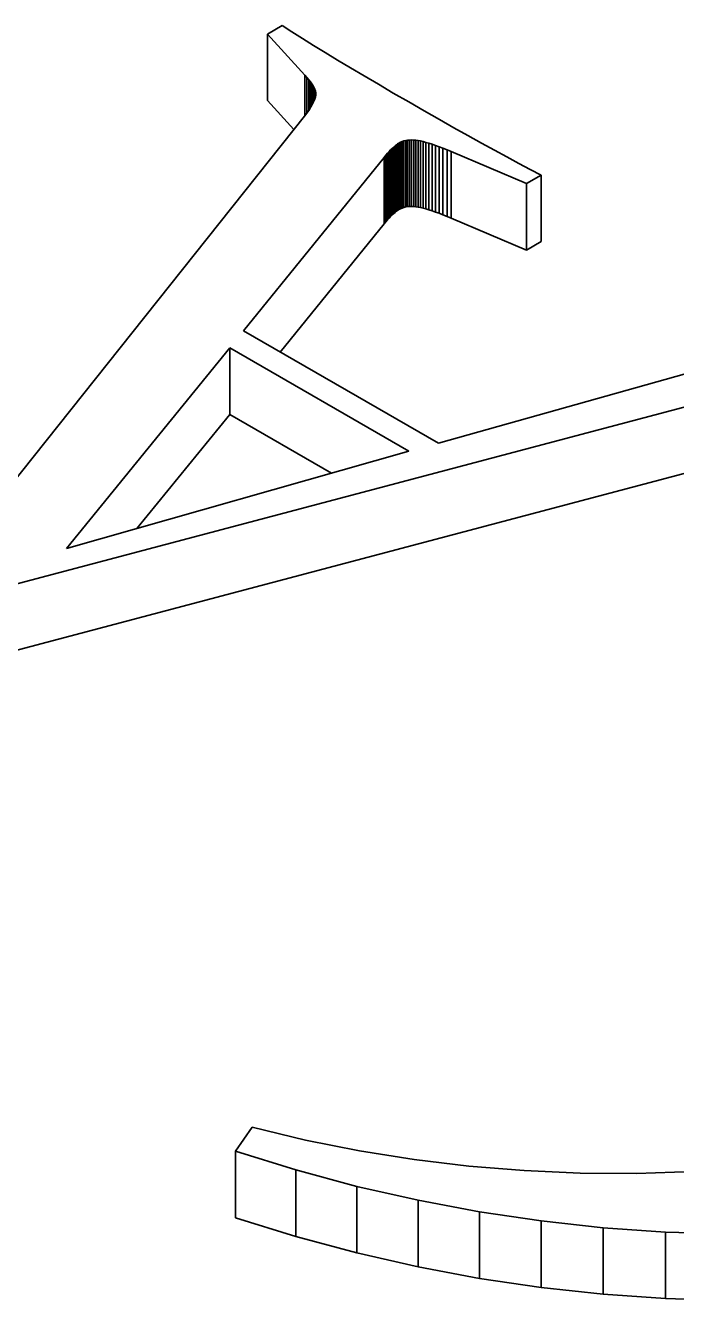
# Model space of a CAD drawing. Header units: millimetres. Extents: x -148 to 148, y -105 to 105.
# Drawn here: x 97.608 to 98.407, y 3.586 to 5.151 of the extents above; entities that cross this region are included whole.
import ezdxf

# ---------------------------------------------------------------- set-up
doc = ezdxf.new("R2010")
doc.units = ezdxf.units.MM
doc.layers.add('粗实线层', color=7, linetype='Continuous', lineweight=35)

msp = doc.modelspace()

# ---------------------------------------------------------------- linework, layer by layer
at = {"layer": '粗实线层', "color": 7, "lineweight": 35, "ltscale": 0.000525539}
for p, q in [((97.9048, 5.1406), (97.923, 5.1512)), ((98.2409, 4.8859), (98.2227, 4.8754))]:
    msp.add_line(p, q, dxfattribs=at)
at = {"layer": '粗实线层', "color": 7, "lineweight": 35, "ltscale": 0.000357763}
msp.add_line((97.923, 5.1512), (97.935, 5.1434), dxfattribs=at)
at = {"layer": '粗实线层', "color": 7, "lineweight": 35, "ltscale": 0.002041}
for p, q in [((97.9048, 5.059), (97.9048, 5.1406)), ((98.0724, 4.9278), (98.0724, 5.0095)), ((98.0746, 4.9284), (98.0746, 5.01)), ((98.0769, 4.9288), (98.0769, 5.0104)), ((98.0793, 4.929), (98.0793, 5.0106)), ((98.0818, 4.9291), (98.0818, 5.0107)), ((98.0871, 4.9287), (98.0871, 5.0104)), ((98.0898, 4.9283), (98.0898, 5.01)), ((98.0928, 4.9278), (98.0928, 5.0094)), ((98.0959, 4.927), (98.0959, 5.0086)), ((98.0522, 4.9126), (98.0522, 4.9943)), ((98.0561, 4.9168), (98.0561, 4.9985)), ((98.058, 4.9187), (98.058, 5.0003)), ((98.0598, 4.9204), (98.0598, 5.002)), ((98.0615, 4.9218), (98.0615, 5.0035)), ((98.0631, 4.9231), (98.0631, 5.0048)), ((98.0647, 4.9242), (98.0647, 5.0059)), ((98.0662, 4.9252), (98.0662, 5.0068)), ((98.0681, 4.9262), (98.0681, 5.0079)), ((98.0994, 4.9261), (98.0994, 5.0077)), ((98.103, 4.925), (98.103, 5.0066)), ((98.107, 4.9237), (98.107, 5.0053)), ((98.1112, 4.9222), (98.1112, 5.0039)), ((98.1156, 4.9206), (98.1156, 5.0022)), ((98.1203, 4.9188), (98.1203, 5.0004)), ((98.1253, 4.9168), (98.1253, 4.9985)), ((98.1305, 4.9147), (98.1305, 4.9963)), ((98.048, 4.9077), (98.048, 4.9893)), ((98.0501, 4.9102), (98.0501, 4.9919)), ((98.2409, 4.8859), (98.2409, 4.9676)), ((97.8586, 4.6736), (97.8586, 4.7553)), ((97.8655, 3.6877), (97.8655, 3.7694)), ((97.9399, 3.6647), (97.9399, 3.7463)), ((98.0147, 3.6446), (98.0147, 3.7262)), ((98.0898, 3.6274), (98.0898, 3.7091)), ((98.1652, 3.6133), (98.1652, 3.6949)), ((98.2409, 3.602), (98.2409, 3.6837)), ((98.3169, 3.5938), (98.3169, 3.6754)), ((98.3932, 3.5885), (98.3932, 3.6701))]:
    msp.add_line(p, q, dxfattribs=at)
at = {"layer": '粗实线层', "color": 7, "lineweight": 35, "ltscale": 0.001709}
msp.add_line((97.9509, 5.0902), (97.9048, 5.1406), dxfattribs=at)
at = {"layer": '粗实线层', "color": 7, "lineweight": 35, "ltscale": 0.000379294}
msp.add_line((97.935, 5.1434), (97.9478, 5.1353), dxfattribs=at)
at = {"layer": '粗实线层', "color": 7, "lineweight": 35, "ltscale": 0.000400637}
msp.add_line((97.9478, 5.1353), (97.9614, 5.1268), dxfattribs=at)
at = {"layer": '粗实线层', "color": 7, "lineweight": 35, "ltscale": 0.000421672}
msp.add_line((97.9614, 5.1268), (97.9758, 5.118), dxfattribs=at)
at = {"layer": '粗实线层', "color": 7, "lineweight": 35, "ltscale": 0.000443172}
msp.add_line((97.9758, 5.118), (97.9909, 5.1088), dxfattribs=at)
at = {"layer": '粗实线层', "color": 7, "lineweight": 35, "ltscale": 0.000464558}
msp.add_line((97.9909, 5.1088), (98.0069, 5.0992), dxfattribs=at)
at = {"layer": '粗实线层', "color": 7, "lineweight": 35, "ltscale": 0.001247}
msp.add_line((97.9509, 5.0403), (97.9509, 5.0902), dxfattribs=at)
at = {"layer": '粗实线层', "color": 7, "lineweight": 35, "ltscale": 9.5925e-05}
msp.add_line((97.9534, 5.0873), (97.9509, 5.0902), dxfattribs=at)
at = {"layer": '粗实线层', "color": 7, "lineweight": 35, "ltscale": 0.00109}
msp.add_line((97.9534, 5.0437), (97.9534, 5.0873), dxfattribs=at)
at = {"layer": '粗实线层', "color": 7, "lineweight": 35, "ltscale": 8.91897e-05}
msp.add_line((97.9557, 5.0846), (97.9534, 5.0873), dxfattribs=at)
at = {"layer": '粗实线层', "color": 7, "lineweight": 35, "ltscale": 0.000485627}
msp.add_line((98.0069, 5.0992), (98.0235, 5.0893), dxfattribs=at)
at = {"layer": '粗实线层', "color": 7, "lineweight": 35, "ltscale": 0.000507032}
msp.add_line((98.0235, 5.0893), (98.041, 5.079), dxfattribs=at)
at = {"layer": '粗实线层', "color": 7, "lineweight": 35, "ltscale": 0.000937271}
msp.add_line((97.9557, 5.0471), (97.9557, 5.0846), dxfattribs=at)
at = {"layer": '粗实线层', "color": 7, "lineweight": 35, "ltscale": 8.27077e-05}
msp.add_line((97.9577, 5.0819), (97.9557, 5.0846), dxfattribs=at)
at = {"layer": '粗实线层', "color": 7, "lineweight": 35, "ltscale": 0.000793076}
msp.add_line((97.9577, 5.0502), (97.9577, 5.0819), dxfattribs=at)
at = {"layer": '粗实线层', "color": 7, "lineweight": 35, "ltscale": 7.59738e-05}
msp.add_line((97.9594, 5.0794), (97.9577, 5.0819), dxfattribs=at)
at = {"layer": '粗实线层', "color": 7, "lineweight": 35, "ltscale": 0.000656128}
msp.add_line((97.9594, 5.0532), (97.9594, 5.0794), dxfattribs=at)
at = {"layer": '粗实线层', "color": 7, "lineweight": 35, "ltscale": 6.98746e-05}
msp.add_line((97.9609, 5.0771), (97.9594, 5.0794), dxfattribs=at)
at = {"layer": '粗实线层', "color": 7, "lineweight": 35, "ltscale": 0.000527191}
msp.add_line((97.9609, 5.056), (97.9609, 5.0771), dxfattribs=at)
at = {"layer": '粗实线层', "color": 7, "lineweight": 35, "ltscale": 6.36609e-05}
msp.add_line((97.9621, 5.0748), (97.9609, 5.0771), dxfattribs=at)
at = {"layer": '粗实线层', "color": 7, "lineweight": 35, "ltscale": 0.000406265}
msp.add_line((97.9621, 5.0586), (97.9621, 5.0748), dxfattribs=at)
at = {"layer": '粗实线层', "color": 7, "lineweight": 35, "ltscale": 5.79055e-05}
msp.add_line((97.963, 5.0727), (97.9621, 5.0748), dxfattribs=at)
at = {"layer": '粗实线层', "color": 7, "lineweight": 35, "ltscale": 0.000292969}
msp.add_line((97.963, 5.061), (97.963, 5.0727), dxfattribs=at)
at = {"layer": '粗实线层', "color": 7, "lineweight": 35, "ltscale": 5.2716e-05}
msp.add_line((97.9637, 5.0707), (97.963, 5.0727), dxfattribs=at)
at = {"layer": '粗实线层', "color": 7, "lineweight": 35, "ltscale": 0.000528774}
msp.add_line((98.041, 5.079), (98.0593, 5.0683), dxfattribs=at)
at = {"layer": '粗实线层', "color": 7, "lineweight": 35, "ltscale": 0.001208}
msp.add_line((97.9374, 5.0234), (97.9048, 5.059), dxfattribs=at)
at = {"layer": '粗实线层', "color": 7, "lineweight": 35, "ltscale": 7.31885e-05}
msp.add_line((97.9599, 5.054), (97.9612, 5.0566), dxfattribs=at)
at = {"layer": '粗实线层', "color": 7, "lineweight": 35, "ltscale": 6.69303e-05}
msp.add_line((97.9612, 5.0566), (97.9623, 5.059), dxfattribs=at)
at = {"layer": '粗实线层', "color": 7, "lineweight": 35, "ltscale": 6.07208e-05}
msp.add_line((97.9623, 5.059), (97.9631, 5.0613), dxfattribs=at)
at = {"layer": '粗实线层', "color": 7, "lineweight": 35, "ltscale": 5.43377e-05}
msp.add_line((97.9631, 5.0613), (97.9637, 5.0634), dxfattribs=at)
at = {"layer": '粗实线层', "color": 7, "lineweight": 35, "ltscale": 4.79576e-05}
msp.add_line((97.9641, 5.0688), (97.9637, 5.0707), dxfattribs=at)
at = {"layer": '粗实线层', "color": 7, "lineweight": 35, "ltscale": 4.93041e-05}
msp.add_line((97.9637, 5.0634), (97.9641, 5.0653), dxfattribs=at)
at = {"layer": '粗实线层', "color": 7, "lineweight": 35, "ltscale": 4.36229e-05}
msp.add_line((97.9642, 5.0671), (97.9641, 5.0688), dxfattribs=at)
at = {"layer": '粗实线层', "color": 7, "lineweight": 35, "ltscale": 4.43556e-05}
msp.add_line((97.9641, 5.0653), (97.9642, 5.0671), dxfattribs=at)
at = {"layer": '粗实线层', "color": 7, "lineweight": 35, "ltscale": 0.000549864}
msp.add_line((98.0593, 5.0683), (98.0783, 5.0573), dxfattribs=at)
at = {"layer": '粗实线层', "color": 7, "lineweight": 35, "ltscale": 0.000550944}
msp.add_line((98.0783, 5.0573), (98.0974, 5.0463), dxfattribs=at)
at = {"layer": '粗实线层', "color": 7, "lineweight": 35, "ltscale": 0.018316}
msp.add_line((97.4958, 4.4687), (97.9521, 5.0419), dxfattribs=at)
at = {"layer": '粗实线层', "color": 7, "lineweight": 35, "ltscale": 0.000100223}
msp.add_line((97.9521, 5.0419), (97.9544, 5.0451), dxfattribs=at)
at = {"layer": '粗实线层', "color": 7, "lineweight": 35, "ltscale": 9.29988e-05}
msp.add_line((97.9544, 5.0451), (97.9565, 5.0482), dxfattribs=at)
at = {"layer": '粗实线层', "color": 7, "lineweight": 35, "ltscale": 8.70186e-05}
msp.add_line((97.9565, 5.0482), (97.9583, 5.0512), dxfattribs=at)
at = {"layer": '粗实线层', "color": 7, "lineweight": 35, "ltscale": 7.94428e-05}
msp.add_line((97.9583, 5.0512), (97.9599, 5.054), dxfattribs=at)
at = {"layer": '粗实线层', "color": 7, "lineweight": 35, "ltscale": 0.000531353}
msp.add_line((98.0974, 5.0463), (98.1159, 5.0358), dxfattribs=at)
at = {"layer": '粗实线层', "color": 7, "lineweight": 35, "ltscale": 0.000512478}
msp.add_line((98.1159, 5.0358), (98.1337, 5.0257), dxfattribs=at)
at = {"layer": '粗实线层', "color": 7, "lineweight": 35, "ltscale": 0.000493234}
msp.add_line((98.1337, 5.0257), (98.1509, 5.016), dxfattribs=at)
at = {"layer": '粗实线层', "color": 7, "lineweight": 35, "ltscale": 5.64008e-05}
msp.add_line((98.0702, 5.0087), (98.0681, 5.0079), dxfattribs=at)
at = {"layer": '粗实线层', "color": 7, "lineweight": 35, "ltscale": 5.66967e-05}
msp.add_line((98.0724, 5.0095), (98.0702, 5.0087), dxfattribs=at)
at = {"layer": '粗实线层', "color": 7, "lineweight": 35, "ltscale": 0.002042}
for p, q in [((98.0702, 4.9271), (98.0702, 5.0087)), ((98.0844, 4.929), (98.0844, 5.0106)), ((98.0542, 4.9148), (98.0542, 4.9965)), ((98.2227, 4.8754), (98.2227, 4.9571))]:
    msp.add_line(p, q, dxfattribs=at)
at = {"layer": '粗实线层', "color": 7, "lineweight": 35, "ltscale": 5.77331e-05}
for p, q in [((98.0746, 5.01), (98.0724, 5.0095)), ((98.0746, 4.9284), (98.0724, 4.9278))]:
    msp.add_line(p, q, dxfattribs=at)
at = {"layer": '粗实线层', "color": 7, "lineweight": 35, "ltscale": 5.88255e-05}
for p, q in [((98.0769, 5.0104), (98.0746, 5.01)), ((98.0769, 4.9288), (98.0746, 4.9284))]:
    msp.add_line(p, q, dxfattribs=at)
at = {"layer": '粗实线层', "color": 7, "lineweight": 35, "ltscale": 6.05432e-05}
msp.add_line((98.0793, 5.0106), (98.0769, 5.0104), dxfattribs=at)
at = {"layer": '粗实线层', "color": 7, "lineweight": 35, "ltscale": 6.22088e-05}
msp.add_line((98.0818, 5.0107), (98.0793, 5.0106), dxfattribs=at)
at = {"layer": '粗实线层', "color": 7, "lineweight": 35, "ltscale": 6.44966e-05}
msp.add_line((98.0844, 5.0106), (98.0818, 5.0107), dxfattribs=at)
at = {"layer": '粗实线层', "color": 7, "lineweight": 35, "ltscale": 6.70715e-05}
msp.add_line((98.0871, 5.0104), (98.0844, 5.0106), dxfattribs=at)
at = {"layer": '粗实线层', "color": 7, "lineweight": 35, "ltscale": 6.94327e-05}
msp.add_line((98.0898, 5.01), (98.0871, 5.0104), dxfattribs=at)
at = {"layer": '粗实线层', "color": 7, "lineweight": 35, "ltscale": 7.46629e-05}
for p, q in [((98.0928, 5.0094), (98.0898, 5.01)), ((98.0928, 4.9278), (98.0898, 4.9283))]:
    msp.add_line(p, q, dxfattribs=at)
at = {"layer": '粗实线层', "color": 7, "lineweight": 35, "ltscale": 8.11464e-05}
msp.add_line((98.0959, 5.0086), (98.0928, 5.0094), dxfattribs=at)
at = {"layer": '粗实线层', "color": 7, "lineweight": 35, "ltscale": 8.89291e-05}
for p, q in [((98.0994, 5.0077), (98.0959, 5.0086)), ((98.0994, 4.9261), (98.0959, 4.927))]:
    msp.add_line(p, q, dxfattribs=at)
at = {"layer": '粗实线层', "color": 7, "lineweight": 35, "ltscale": 0.000473668}
msp.add_line((98.1509, 5.016), (98.1675, 5.0068), dxfattribs=at)
at = {"layer": '粗实线层', "color": 7, "lineweight": 35, "ltscale": 7.92365e-05}
for p, q in [((98.0522, 4.9943), (98.0501, 4.9919)), ((98.0522, 4.9126), (98.0501, 4.9102))]:
    msp.add_line(p, q, dxfattribs=at)
at = {"layer": '粗实线层', "color": 7, "lineweight": 35, "ltscale": 7.45439e-05}
msp.add_line((98.0542, 4.9965), (98.0522, 4.9943), dxfattribs=at)
at = {"layer": '粗实线层', "color": 7, "lineweight": 35, "ltscale": 6.98756e-05}
msp.add_line((98.0561, 4.9985), (98.0542, 4.9965), dxfattribs=at)
at = {"layer": '粗实线层', "color": 7, "lineweight": 35, "ltscale": 6.5277e-05}
for p, q in [((98.058, 5.0003), (98.0561, 4.9985)), ((98.058, 4.9187), (98.0561, 4.9168))]:
    msp.add_line(p, q, dxfattribs=at)
at = {"layer": '粗实线层', "color": 7, "lineweight": 35, "ltscale": 6.09994e-05}
for p, q in [((98.0598, 5.002), (98.058, 5.0003)), ((98.0598, 4.9204), (98.058, 4.9187))]:
    msp.add_line(p, q, dxfattribs=at)
at = {"layer": '粗实线层', "color": 7, "lineweight": 35, "ltscale": 5.65206e-05}
for p, q in [((98.0615, 5.0035), (98.0598, 5.002)), ((98.0615, 4.9218), (98.0598, 4.9204))]:
    msp.add_line(p, q, dxfattribs=at)
at = {"layer": '粗实线层', "color": 7, "lineweight": 35, "ltscale": 5.24282e-05}
for p, q in [((98.0631, 5.0048), (98.0615, 5.0035)), ((98.0631, 4.9231), (98.0615, 4.9218))]:
    msp.add_line(p, q, dxfattribs=at)
at = {"layer": '粗实线层', "color": 7, "lineweight": 35, "ltscale": 4.78482e-05}
for p, q in [((98.0647, 5.0059), (98.0631, 5.0048)), ((98.0647, 4.9242), (98.0631, 4.9231))]:
    msp.add_line(p, q, dxfattribs=at)
at = {"layer": '粗实线层', "color": 7, "lineweight": 35, "ltscale": 4.40346e-05}
for p, q in [((98.0662, 5.0068), (98.0647, 5.0059)), ((98.0662, 4.9252), (98.0647, 4.9242))]:
    msp.add_line(p, q, dxfattribs=at)
at = {"layer": '粗实线层', "color": 7, "lineweight": 35, "ltscale": 5.59657e-05}
for p, q in [((98.0681, 5.0079), (98.0662, 5.0068)), ((98.0681, 4.9262), (98.0662, 4.9252))]:
    msp.add_line(p, q, dxfattribs=at)
at = {"layer": '粗实线层', "color": 7, "lineweight": 35, "ltscale": 9.63149e-05}
for p, q in [((98.103, 5.0066), (98.0994, 5.0077)), ((98.103, 4.925), (98.0994, 4.9261))]:
    msp.add_line(p, q, dxfattribs=at)
at = {"layer": '粗实线层', "color": 7, "lineweight": 35, "ltscale": 0.000103504}
for p, q in [((98.107, 5.0053), (98.103, 5.0066)), ((98.107, 4.9237), (98.103, 4.925))]:
    msp.add_line(p, q, dxfattribs=at)
at = {"layer": '粗实线层', "color": 7, "lineweight": 35, "ltscale": 0.000110627}
for p, q in [((98.1112, 5.0039), (98.107, 5.0053)), ((98.1112, 4.9222), (98.107, 4.9237))]:
    msp.add_line(p, q, dxfattribs=at)
at = {"layer": '粗实线层', "color": 7, "lineweight": 35, "ltscale": 0.000118632}
for p, q in [((98.1156, 5.0022), (98.1112, 5.0039)), ((98.1156, 4.9206), (98.1112, 4.9222))]:
    msp.add_line(p, q, dxfattribs=at)
at = {"layer": '粗实线层', "color": 7, "lineweight": 35, "ltscale": 0.00012582}
for p, q in [((98.1203, 5.0004), (98.1156, 5.0022)), ((98.1203, 4.9188), (98.1156, 4.9206))]:
    msp.add_line(p, q, dxfattribs=at)
at = {"layer": '粗实线层', "color": 7, "lineweight": 35, "ltscale": 0.000133528}
for p, q in [((98.1253, 4.9985), (98.1203, 5.0004)), ((98.1253, 4.9168), (98.1203, 4.9188))]:
    msp.add_line(p, q, dxfattribs=at)
at = {"layer": '粗实线层', "color": 7, "lineweight": 35, "ltscale": 0.000141115}
for p, q in [((98.1305, 4.9963), (98.1253, 4.9985)), ((98.1305, 4.9147), (98.1253, 4.9168))]:
    msp.add_line(p, q, dxfattribs=at)
at = {"layer": '粗实线层', "color": 7, "lineweight": 35, "ltscale": 0.002506}
for p, q in [((98.2227, 4.9571), (98.1305, 4.9963)), ((98.2227, 4.8754), (98.1305, 4.9147))]:
    msp.add_line(p, q, dxfattribs=at)
at = {"layer": '粗实线层', "color": 7, "lineweight": 35, "ltscale": 0.000454965}
msp.add_line((98.1675, 5.0068), (98.1835, 4.9981), dxfattribs=at)
at = {"layer": '粗实线层', "color": 7, "lineweight": 35, "ltscale": 0.000435268}
msp.add_line((98.1835, 4.9981), (98.1988, 4.9898), dxfattribs=at)
at = {"layer": '粗实线层', "color": 7, "lineweight": 35, "ltscale": 0.00685}
msp.add_line((98.048, 4.9893), (97.8756, 4.7763), dxfattribs=at)
at = {"layer": '粗实线层', "color": 7, "lineweight": 35, "ltscale": 8.36672e-05}
for p, q in [((98.0501, 4.9919), (98.048, 4.9893)), ((98.0501, 4.9102), (98.048, 4.9077))]:
    msp.add_line(p, q, dxfattribs=at)
at = {"layer": '粗实线层', "color": 7, "lineweight": 35, "ltscale": 0.000416408}
msp.add_line((98.1988, 4.9898), (98.2135, 4.9819), dxfattribs=at)
at = {"layer": '粗实线层', "color": 7, "lineweight": 35, "ltscale": 0.000397071}
msp.add_line((98.2135, 4.9819), (98.2275, 4.9745), dxfattribs=at)
at = {"layer": '粗实线层', "color": 7, "lineweight": 35, "ltscale": 0.000525348}
msp.add_line((98.2409, 4.9676), (98.2227, 4.9571), dxfattribs=at)
at = {"layer": '粗实线层', "color": 7, "lineweight": 35, "ltscale": 0.000377747}
msp.add_line((98.2275, 4.9745), (98.2409, 4.9676), dxfattribs=at)
at = {"layer": '粗实线层', "color": 7, "lineweight": 35, "ltscale": 7.42613e-05}
msp.add_line((98.0542, 4.9148), (98.0522, 4.9126), dxfattribs=at)
at = {"layer": '粗实线层', "color": 7, "lineweight": 35, "ltscale": 7.0151e-05}
msp.add_line((98.0561, 4.9168), (98.0542, 4.9148), dxfattribs=at)
at = {"layer": '粗实线层', "color": 7, "lineweight": 35, "ltscale": 5.62522e-05}
msp.add_line((98.0702, 4.9271), (98.0681, 4.9262), dxfattribs=at)
at = {"layer": '粗实线层', "color": 7, "lineweight": 35, "ltscale": 5.68185e-05}
msp.add_line((98.0724, 4.9278), (98.0702, 4.9271), dxfattribs=at)
at = {"layer": '粗实线层', "color": 7, "lineweight": 35, "ltscale": 6.05805e-05}
msp.add_line((98.0793, 4.929), (98.0769, 4.9288), dxfattribs=at)
at = {"layer": '粗实线层', "color": 7, "lineweight": 35, "ltscale": 6.21983e-05}
msp.add_line((98.0818, 4.9291), (98.0793, 4.929), dxfattribs=at)
at = {"layer": '粗实线层', "color": 7, "lineweight": 35, "ltscale": 6.4509e-05}
msp.add_line((98.0844, 4.929), (98.0818, 4.9291), dxfattribs=at)
at = {"layer": '粗实线层', "color": 7, "lineweight": 35, "ltscale": 6.70356e-05}
msp.add_line((98.0871, 4.9287), (98.0844, 4.929), dxfattribs=at)
at = {"layer": '粗实线层', "color": 7, "lineweight": 35, "ltscale": 6.93772e-05}
msp.add_line((98.0898, 4.9283), (98.0871, 4.9287), dxfattribs=at)
at = {"layer": '粗实线层', "color": 7, "lineweight": 35, "ltscale": 8.12351e-05}
msp.add_line((98.0959, 4.927), (98.0928, 4.9278), dxfattribs=at)
at = {"layer": '粗实线层', "color": 7, "lineweight": 35, "ltscale": 0.00506}
msp.add_line((98.048, 4.9077), (97.9207, 4.7503), dxfattribs=at)
at = {"layer": '粗实线层', "color": 7, "lineweight": 35, "ltscale": 0.006902}
msp.add_line((97.8756, 4.7763), (98.1147, 4.6383), dxfattribs=at)
at = {"layer": '粗实线层', "color": 7, "lineweight": 35, "ltscale": 0.007929}
msp.add_line((97.8586, 4.7553), (97.6584, 4.5093), dxfattribs=at)
at = {"layer": '粗实线层', "color": 7, "lineweight": 35, "ltscale": 0.006341}
msp.add_line((98.0783, 4.6285), (97.8586, 4.7553), dxfattribs=at)
at = {"layer": '粗实线层', "color": 7, "lineweight": 35, "ltscale": 0.009834}
msp.add_line((98.1147, 4.6383), (98.4934, 4.7448), dxfattribs=at)
at = {"layer": '粗实线层', "color": 7, "lineweight": 35, "ltscale": 0.025989}
for p, q in [((98.5358, 4.7146), (97.531, 4.4484)), ((98.5358, 4.633), (97.531, 4.3667))]:
    msp.add_line(p, q, dxfattribs=at)
at = {"layer": '粗实线层', "color": 7, "lineweight": 35, "ltscale": 0.004506}
msp.add_line((97.8586, 4.6736), (97.7448, 4.5339), dxfattribs=at)
at = {"layer": '粗实线层', "color": 7, "lineweight": 35, "ltscale": 0.003604}
msp.add_line((97.9835, 4.6016), (97.8586, 4.6736), dxfattribs=at)
at = {"layer": '粗实线层', "color": 7, "lineweight": 35, "ltscale": 0.010912}
msp.add_line((97.6584, 4.5093), (98.0783, 4.6285), dxfattribs=at)
at = {"layer": '粗实线层', "color": 7, "lineweight": 35, "ltscale": 0.000904386}
msp.add_line((97.8655, 3.7694), (97.8863, 3.7989), dxfattribs=at)
at = {"layer": '粗实线层', "color": 7, "lineweight": 35, "ltscale": 0.001685}
msp.add_line((97.8863, 3.7989), (97.9518, 3.7831), dxfattribs=at)
at = {"layer": '粗实线层', "color": 7, "lineweight": 35, "ltscale": 0.001686}
msp.add_line((97.9518, 3.7831), (98.018, 3.7699), dxfattribs=at)
at = {"layer": '粗实线层', "color": 7, "lineweight": 35, "ltscale": 0.001949}
for p, q in [((97.9399, 3.7463), (97.8655, 3.7694)), ((97.9399, 3.6647), (97.8655, 3.6877))]:
    msp.add_line(p, q, dxfattribs=at)
at = {"layer": '粗实线层', "color": 7, "lineweight": 35, "ltscale": 0.00169}
msp.add_line((98.018, 3.7699), (98.0848, 3.7592), dxfattribs=at)
at = {"layer": '粗实线层', "color": 7, "lineweight": 35, "ltscale": 0.001696}
msp.add_line((98.0848, 3.7592), (98.1521, 3.7511), dxfattribs=at)
at = {"layer": '粗实线层', "color": 7, "lineweight": 35, "ltscale": 0.001936}
for p, q in [((98.0147, 3.7262), (97.9399, 3.7463)), ((98.0147, 3.6446), (97.9399, 3.6647))]:
    msp.add_line(p, q, dxfattribs=at)
at = {"layer": '粗实线层', "color": 7, "lineweight": 35, "ltscale": 0.001705}
msp.add_line((98.1521, 3.7511), (98.2201, 3.7455), dxfattribs=at)
at = {"layer": '粗实线层', "color": 7, "lineweight": 35, "ltscale": 0.001716}
msp.add_line((98.2201, 3.7455), (98.2886, 3.7426), dxfattribs=at)
at = {"layer": '粗实线层', "color": 7, "lineweight": 35, "ltscale": 0.00173}
msp.add_line((98.2886, 3.7426), (98.3578, 3.7421), dxfattribs=at)
at = {"layer": '粗实线层', "color": 7, "lineweight": 35, "ltscale": 0.001745}
msp.add_line((98.3578, 3.7421), (98.4276, 3.7443), dxfattribs=at)
at = {"layer": '粗实线层', "color": 7, "lineweight": 35, "ltscale": 0.001926}
for p, q in [((98.0898, 3.7091), (98.0147, 3.7262)), ((98.0898, 3.6274), (98.0147, 3.6446))]:
    msp.add_line(p, q, dxfattribs=at)
at = {"layer": '粗实线层', "color": 7, "lineweight": 35, "ltscale": 0.001918}
for p, q in [((98.1652, 3.6949), (98.0898, 3.7091)), ((98.1652, 3.6133), (98.0898, 3.6274))]:
    msp.add_line(p, q, dxfattribs=at)
at = {"layer": '粗实线层', "color": 7, "lineweight": 35, "ltscale": 0.001913}
for p, q in [((98.2409, 3.6837), (98.1652, 3.6949)), ((98.2409, 3.602), (98.1652, 3.6133))]:
    msp.add_line(p, q, dxfattribs=at)
at = {"layer": '粗实线层', "color": 7, "lineweight": 35, "ltscale": 0.001911}
for p, q in [((98.3169, 3.6754), (98.2409, 3.6837)), ((98.3169, 3.5938), (98.2409, 3.602))]:
    msp.add_line(p, q, dxfattribs=at)
at = {"layer": '粗实线层', "color": 7, "lineweight": 35, "ltscale": 0.001912}
for p, q in [((98.3932, 3.6701), (98.3169, 3.6754)), ((98.3932, 3.5885), (98.3169, 3.5938))]:
    msp.add_line(p, q, dxfattribs=at)
at = {"layer": '粗实线层', "color": 7, "lineweight": 35, "ltscale": 0.001916}
for p, q in [((98.4698, 3.6678), (98.3932, 3.6701)), ((98.4698, 3.5861), (98.3932, 3.5885))]:
    msp.add_line(p, q, dxfattribs=at)

doc.saveas('drawing.dxf')
